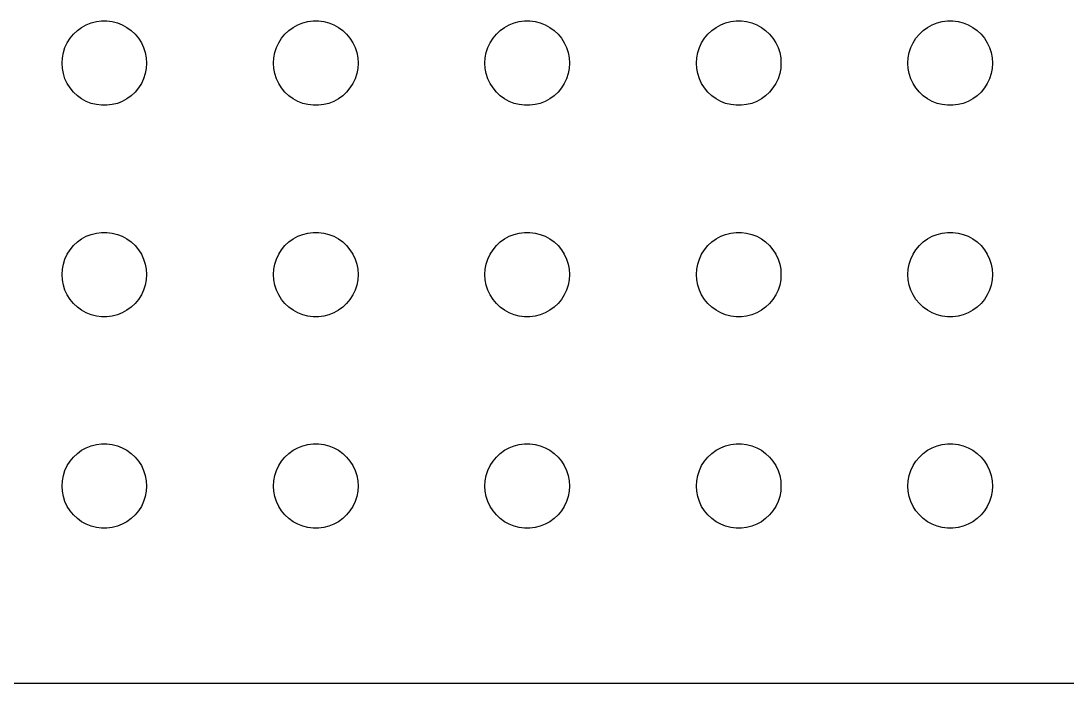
# Model space of a CAD drawing. Header units: metres. Extents: x -150 to 150, y -112 to 112.
# Drawn here: x -77.96 to -40.85, y -111.99 to -88.5 of the extents above; entities that cross this region are included whole.
import ezdxf

# ---------------------------------------------------------------- set-up
doc = ezdxf.new("R2010")
doc.units = ezdxf.units.M

msp = doc.modelspace()

# ---------------------------------------------------------------- linework, layer by layer
for p, q in [((-75.8037, -88.7335), (-75.6387, -88.6428)), ((-75.6387, -88.6428), (-75.4635, -88.5734)), ((-75.4635, -88.5734), (-75.2811, -88.5266)), ((-75.2811, -88.5266), (-75.0942, -88.503)), ((-75.0942, -88.503), (-74.9058, -88.503)), ((-74.9058, -88.503), (-74.7189, -88.5266)), ((-74.7189, -88.5266), (-74.5365, -88.5734)), ((-74.5365, -88.5734), (-74.3613, -88.6428)), ((-74.3613, -88.6428), (-74.1963, -88.7335)), ((-68.3037, -88.7335), (-68.1387, -88.6428)), ((-68.1387, -88.6428), (-67.9635, -88.5734)), ((-67.9635, -88.5734), (-67.7811, -88.5266)), ((-67.7811, -88.5266), (-67.5942, -88.503)), ((-67.5942, -88.503), (-67.4058, -88.503)), ((-67.4058, -88.503), (-67.2189, -88.5266)), ((-67.2189, -88.5266), (-67.0365, -88.5734)), ((-67.0365, -88.5734), (-66.8613, -88.6428)), ((-66.8613, -88.6428), (-66.6963, -88.7335)), ((-60.8037, -88.7335), (-60.6387, -88.6428)), ((-60.6387, -88.6428), (-60.4635, -88.5734)), ((-60.4635, -88.5734), (-60.2811, -88.5266)), ((-60.2811, -88.5266), (-60.0942, -88.503)), ((-60.0942, -88.503), (-59.9058, -88.503)), ((-59.9058, -88.503), (-59.7189, -88.5266)), ((-59.7189, -88.5266), (-59.5365, -88.5734)), ((-59.5365, -88.5734), (-59.3613, -88.6428)), ((-59.3613, -88.6428), (-59.1963, -88.7335)), ((-53.3037, -88.7335), (-53.1387, -88.6428)), ((-53.1387, -88.6428), (-52.9635, -88.5734)), ((-52.9635, -88.5734), (-52.7811, -88.5266)), ((-52.7811, -88.5266), (-52.5942, -88.503)), ((-52.5942, -88.503), (-52.4058, -88.503)), ((-52.4058, -88.503), (-52.2189, -88.5266)), ((-52.2189, -88.5266), (-52.0365, -88.5734)), ((-52.0365, -88.5734), (-51.8613, -88.6428)), ((-51.8613, -88.6428), (-51.6963, -88.7335)), ((-45.8037, -88.7335), (-45.6387, -88.6428)), ((-45.6387, -88.6428), (-45.4635, -88.5734)), ((-45.4635, -88.5734), (-45.2811, -88.5266)), ((-45.2811, -88.5266), (-45.0942, -88.503)), ((-45.0942, -88.503), (-44.9058, -88.503)), ((-44.9058, -88.503), (-44.7189, -88.5266)), ((-44.7189, -88.5266), (-44.5365, -88.5734)), ((-44.5365, -88.5734), (-44.3613, -88.6428)), ((-44.3613, -88.6428), (-44.1963, -88.7335)), ((-76.2135, -89.1183), (-76.0934, -88.9732)), ((-76.0934, -88.9732), (-75.9561, -88.8442)), ((-75.9561, -88.8442), (-75.8037, -88.7335)), ((-74.1963, -88.7335), (-74.0439, -88.8442)), ((-74.0439, -88.8442), (-73.9065, -88.9732)), ((-73.9065, -88.9732), (-73.7865, -89.1183)), ((-68.7135, -89.1183), (-68.5934, -88.9732)), ((-68.5934, -88.9732), (-68.4561, -88.8442)), ((-68.4561, -88.8442), (-68.3037, -88.7335)), ((-66.6963, -88.7335), (-66.5439, -88.8442)), ((-66.5439, -88.8442), (-66.4065, -88.9732)), ((-66.4065, -88.9732), (-66.2865, -89.1183)), ((-61.2135, -89.1183), (-61.0934, -88.9732)), ((-61.0934, -88.9732), (-60.9561, -88.8442)), ((-60.9561, -88.8442), (-60.8037, -88.7335)), ((-59.1963, -88.7335), (-59.0439, -88.8442)), ((-59.0439, -88.8442), (-58.9065, -88.9732)), ((-58.9065, -88.9732), (-58.7865, -89.1183)), ((-53.7135, -89.1183), (-53.5934, -88.9732)), ((-53.5934, -88.9732), (-53.4561, -88.8442)), ((-53.4561, -88.8442), (-53.3037, -88.7335)), ((-51.6963, -88.7335), (-51.5439, -88.8442)), ((-51.5439, -88.8442), (-51.4065, -88.9732)), ((-51.4065, -88.9732), (-51.2865, -89.1183)), ((-46.2135, -89.1183), (-46.0934, -88.9732)), ((-46.0934, -88.9732), (-45.9561, -88.8442)), ((-45.9561, -88.8442), (-45.8037, -88.7335)), ((-44.1963, -88.7335), (-44.0439, -88.8442)), ((-44.0439, -88.8442), (-43.9065, -88.9732)), ((-43.9065, -88.9732), (-43.7865, -89.1183)), ((-76.3947, -89.4478), (-76.3145, -89.2774)), ((-76.3145, -89.2774), (-76.2135, -89.1183)), ((-73.7865, -89.1183), (-73.6855, -89.2774)), ((-73.6855, -89.2774), (-73.6053, -89.4478)), ((-68.8947, -89.4478), (-68.8145, -89.2774)), ((-68.8145, -89.2774), (-68.7135, -89.1183)), ((-66.2865, -89.1183), (-66.1855, -89.2774)), ((-66.1855, -89.2774), (-66.1053, -89.4478)), ((-61.3947, -89.4478), (-61.3145, -89.2774)), ((-61.3145, -89.2774), (-61.2135, -89.1183)), ((-58.7865, -89.1183), (-58.6855, -89.2774)), ((-58.6855, -89.2774), (-58.6053, -89.4478)), ((-53.8947, -89.4478), (-53.8145, -89.2774)), ((-53.8145, -89.2774), (-53.7135, -89.1183)), ((-51.2865, -89.1183), (-51.1855, -89.2774)), ((-51.1855, -89.2774), (-51.1053, -89.4478)), ((-46.3947, -89.4478), (-46.3145, -89.2774)), ((-46.3145, -89.2774), (-46.2135, -89.1183)), ((-43.7865, -89.1183), (-43.6855, -89.2774)), ((-43.6855, -89.2774), (-43.6053, -89.4478)), ((-76.4882, -89.812), (-76.4529, -89.627)), ((-76.4529, -89.627), (-76.3947, -89.4478)), ((-73.6053, -89.4478), (-73.5471, -89.627)), ((-73.5471, -89.627), (-73.5118, -89.812)), ((-68.9882, -89.812), (-68.9529, -89.627)), ((-68.9529, -89.627), (-68.8947, -89.4478)), ((-66.1053, -89.4478), (-66.0471, -89.627)), ((-66.0471, -89.627), (-66.0118, -89.812)), ((-61.4882, -89.812), (-61.4529, -89.627)), ((-61.4529, -89.627), (-61.3947, -89.4478)), ((-58.6053, -89.4478), (-58.5471, -89.627)), ((-58.5471, -89.627), (-58.5118, -89.812)), ((-53.9882, -89.812), (-53.9529, -89.627)), ((-53.9529, -89.627), (-53.8947, -89.4478)), ((-51.1053, -89.4478), (-51.0471, -89.627)), ((-51.0471, -89.627), (-51.0118, -89.812)), ((-46.4882, -89.812), (-46.4529, -89.627)), ((-46.4529, -89.627), (-46.3947, -89.4478)), ((-43.6053, -89.4478), (-43.5471, -89.627)), ((-43.5471, -89.627), (-43.5118, -89.812)), ((-76.5, -90), (-76.4882, -89.812)), ((-76.4882, -90.188), (-76.5, -90)), ((-73.5118, -89.812), (-73.5, -90)), ((-73.5, -90), (-73.5118, -90.188)), ((-69, -90), (-68.9882, -89.812)), ((-68.9882, -90.188), (-69, -90)), ((-66.0118, -89.812), (-66, -90)), ((-66, -90), (-66.0118, -90.188)), ((-61.5, -90), (-61.4882, -89.812)), ((-61.4882, -90.188), (-61.5, -90)), ((-58.5118, -89.812), (-58.5, -90)), ((-58.5, -90), (-58.5118, -90.188)), ((-54, -90), (-53.9882, -89.812)), ((-53.9882, -90.188), (-54, -90)), ((-51.0118, -89.812), (-51, -90)), ((-51, -90), (-51.0118, -90.188)), ((-46.5, -90), (-46.4882, -89.812)), ((-46.4882, -90.188), (-46.5, -90)), ((-43.5118, -89.812), (-43.5, -90)), ((-43.5, -90), (-43.5118, -90.188)), ((-76.4529, -90.373), (-76.4882, -90.188)), ((-76.3947, -90.5522), (-76.4529, -90.373)), ((-73.5471, -90.373), (-73.6053, -90.5522)), ((-73.5118, -90.188), (-73.5471, -90.373)), ((-68.9529, -90.373), (-68.9882, -90.188)), ((-68.8947, -90.5522), (-68.9529, -90.373)), ((-66.0471, -90.373), (-66.1053, -90.5522)), ((-66.0118, -90.188), (-66.0471, -90.373)), ((-61.4529, -90.373), (-61.4882, -90.188)), ((-61.3947, -90.5522), (-61.4529, -90.373)), ((-58.5471, -90.373), (-58.6053, -90.5522)), ((-58.5118, -90.188), (-58.5471, -90.373)), ((-53.9529, -90.373), (-53.9882, -90.188)), ((-53.8947, -90.5522), (-53.9529, -90.373)), ((-51.0471, -90.373), (-51.1053, -90.5522)), ((-51.0118, -90.188), (-51.0471, -90.373)), ((-46.4529, -90.373), (-46.4882, -90.188)), ((-46.3947, -90.5522), (-46.4529, -90.373)), ((-43.5471, -90.373), (-43.6053, -90.5522)), ((-43.5118, -90.188), (-43.5471, -90.373)), ((-76.3145, -90.7226), (-76.3947, -90.5522)), ((-76.2135, -90.8817), (-76.3145, -90.7226)), ((-76.0934, -91.0268), (-76.2135, -90.8817)), ((-73.7865, -90.8817), (-73.9065, -91.0268)), ((-73.6855, -90.7226), (-73.7865, -90.8817)), ((-73.6053, -90.5522), (-73.6855, -90.7226)), ((-68.8145, -90.7226), (-68.8947, -90.5522)), ((-68.7135, -90.8817), (-68.8145, -90.7226)), ((-68.5934, -91.0268), (-68.7135, -90.8817)), ((-66.2865, -90.8817), (-66.4065, -91.0268)), ((-66.1855, -90.7226), (-66.2865, -90.8817)), ((-66.1053, -90.5522), (-66.1855, -90.7226)), ((-61.3145, -90.7226), (-61.3947, -90.5522)), ((-61.2135, -90.8817), (-61.3145, -90.7226)), ((-61.0934, -91.0268), (-61.2135, -90.8817)), ((-58.7865, -90.8817), (-58.9065, -91.0268)), ((-58.6855, -90.7226), (-58.7865, -90.8817)), ((-58.6053, -90.5522), (-58.6855, -90.7226)), ((-53.8145, -90.7226), (-53.8947, -90.5522)), ((-53.7135, -90.8817), (-53.8145, -90.7226)), ((-53.5934, -91.0268), (-53.7135, -90.8817)), ((-51.2865, -90.8817), (-51.4065, -91.0268)), ((-51.1855, -90.7226), (-51.2865, -90.8817)), ((-51.1053, -90.5522), (-51.1855, -90.7226)), ((-46.3145, -90.7226), (-46.3947, -90.5522)), ((-46.2135, -90.8817), (-46.3145, -90.7226)), ((-46.0934, -91.0268), (-46.2135, -90.8817)), ((-43.7865, -90.8817), (-43.9065, -91.0268)), ((-43.6855, -90.7226), (-43.7865, -90.8817)), ((-43.6053, -90.5522), (-43.6855, -90.7226)), ((-75.9561, -91.1558), (-76.0934, -91.0268)), ((-75.8037, -91.2665), (-75.9561, -91.1558)), ((-75.6387, -91.3572), (-75.8037, -91.2665)), ((-74.1963, -91.2665), (-74.3613, -91.3572)), ((-74.0439, -91.1558), (-74.1963, -91.2665)), ((-73.9065, -91.0268), (-74.0439, -91.1558)), ((-68.4561, -91.1558), (-68.5934, -91.0268)), ((-68.3037, -91.2665), (-68.4561, -91.1558)), ((-68.1387, -91.3572), (-68.3037, -91.2665)), ((-66.6963, -91.2665), (-66.8613, -91.3572)), ((-66.5439, -91.1558), (-66.6963, -91.2665)), ((-66.4065, -91.0268), (-66.5439, -91.1558)), ((-60.9561, -91.1558), (-61.0934, -91.0268)), ((-60.8037, -91.2665), (-60.9561, -91.1558)), ((-60.6387, -91.3572), (-60.8037, -91.2665)), ((-59.1963, -91.2665), (-59.3613, -91.3572)), ((-59.0439, -91.1558), (-59.1963, -91.2665)), ((-58.9065, -91.0268), (-59.0439, -91.1558)), ((-53.4561, -91.1558), (-53.5934, -91.0268)), ((-53.3037, -91.2665), (-53.4561, -91.1558)), ((-53.1387, -91.3572), (-53.3037, -91.2665)), ((-51.6963, -91.2665), (-51.8613, -91.3572)), ((-51.5439, -91.1558), (-51.6963, -91.2665)), ((-51.4065, -91.0268), (-51.5439, -91.1558)), ((-45.9561, -91.1558), (-46.0934, -91.0268)), ((-45.8037, -91.2665), (-45.9561, -91.1558)), ((-45.6387, -91.3572), (-45.8037, -91.2665)), ((-44.1963, -91.2665), (-44.3613, -91.3572)), ((-44.0439, -91.1558), (-44.1963, -91.2665)), ((-43.9065, -91.0268), (-44.0439, -91.1558)), ((-75.4635, -91.4266), (-75.6387, -91.3572)), ((-75.2811, -91.4734), (-75.4635, -91.4266)), ((-75.0942, -91.497), (-75.2811, -91.4734)), ((-74.9058, -91.497), (-75.0942, -91.497)), ((-74.7189, -91.4734), (-74.9058, -91.497)), ((-74.5365, -91.4266), (-74.7189, -91.4734)), ((-74.3613, -91.3572), (-74.5365, -91.4266)), ((-67.9635, -91.4266), (-68.1387, -91.3572)), ((-67.7811, -91.4734), (-67.9635, -91.4266)), ((-67.5942, -91.497), (-67.7811, -91.4734)), ((-67.4058, -91.497), (-67.5942, -91.497)), ((-67.2189, -91.4734), (-67.4058, -91.497)), ((-67.0365, -91.4266), (-67.2189, -91.4734)), ((-66.8613, -91.3572), (-67.0365, -91.4266)), ((-60.4635, -91.4266), (-60.6387, -91.3572)), ((-60.2811, -91.4734), (-60.4635, -91.4266)), ((-60.0942, -91.497), (-60.2811, -91.4734)), ((-59.9058, -91.497), (-60.0942, -91.497)), ((-59.7189, -91.4734), (-59.9058, -91.497)), ((-59.5365, -91.4266), (-59.7189, -91.4734)), ((-59.3613, -91.3572), (-59.5365, -91.4266)), ((-52.9635, -91.4266), (-53.1387, -91.3572)), ((-52.7811, -91.4734), (-52.9635, -91.4266)), ((-52.5942, -91.497), (-52.7811, -91.4734)), ((-52.4058, -91.497), (-52.5942, -91.497)), ((-52.2189, -91.4734), (-52.4058, -91.497)), ((-52.0365, -91.4266), (-52.2189, -91.4734)), ((-51.8613, -91.3572), (-52.0365, -91.4266)), ((-45.4635, -91.4266), (-45.6387, -91.3572)), ((-45.2811, -91.4734), (-45.4635, -91.4266)), ((-45.0942, -91.497), (-45.2811, -91.4734)), ((-44.9058, -91.497), (-45.0942, -91.497)), ((-44.7189, -91.4734), (-44.9058, -91.497)), ((-44.5365, -91.4266), (-44.7189, -91.4734)), ((-44.3613, -91.3572), (-44.5365, -91.4266)), ((-75.6387, -96.1428), (-75.4635, -96.0734)), ((-75.4635, -96.0734), (-75.2811, -96.0266)), ((-75.2811, -96.0266), (-75.0942, -96.003)), ((-75.0942, -96.003), (-74.9058, -96.003)), ((-74.9058, -96.003), (-74.7189, -96.0266)), ((-74.7189, -96.0266), (-74.5365, -96.0734)), ((-74.5365, -96.0734), (-74.3613, -96.1428)), ((-68.1387, -96.1428), (-67.9635, -96.0734)), ((-67.9635, -96.0734), (-67.7811, -96.0266)), ((-67.7811, -96.0266), (-67.5942, -96.003)), ((-67.5942, -96.003), (-67.4058, -96.003)), ((-67.4058, -96.003), (-67.2189, -96.0266)), ((-67.2189, -96.0266), (-67.0365, -96.0734)), ((-67.0365, -96.0734), (-66.8613, -96.1428)), ((-60.6387, -96.1428), (-60.4635, -96.0734)), ((-60.4635, -96.0734), (-60.2811, -96.0266)), ((-60.2811, -96.0266), (-60.0942, -96.003)), ((-60.0942, -96.003), (-59.9058, -96.003)), ((-59.9058, -96.003), (-59.7189, -96.0266)), ((-59.7189, -96.0266), (-59.5365, -96.0734)), ((-59.5365, -96.0734), (-59.3613, -96.1428)), ((-53.1387, -96.1428), (-52.9635, -96.0734)), ((-52.9635, -96.0734), (-52.7811, -96.0266)), ((-52.7811, -96.0266), (-52.5942, -96.003)), ((-52.5942, -96.003), (-52.4058, -96.003)), ((-52.4058, -96.003), (-52.2189, -96.0266)), ((-52.2189, -96.0266), (-52.0365, -96.0734)), ((-52.0365, -96.0734), (-51.8613, -96.1428)), ((-45.6387, -96.1428), (-45.4635, -96.0734)), ((-45.4635, -96.0734), (-45.2811, -96.0266)), ((-45.2811, -96.0266), (-45.0942, -96.003)), ((-45.0942, -96.003), (-44.9058, -96.003)), ((-44.9058, -96.003), (-44.7189, -96.0266)), ((-44.7189, -96.0266), (-44.5365, -96.0734)), ((-44.5365, -96.0734), (-44.3613, -96.1428)), ((-76.0934, -96.4732), (-75.9561, -96.3442)), ((-75.9561, -96.3442), (-75.8037, -96.2335)), ((-75.8037, -96.2335), (-75.6387, -96.1428)), ((-74.3613, -96.1428), (-74.1963, -96.2335)), ((-74.1963, -96.2335), (-74.0439, -96.3442)), ((-74.0439, -96.3442), (-73.9065, -96.4732)), ((-68.5934, -96.4732), (-68.4561, -96.3442)), ((-68.4561, -96.3442), (-68.3037, -96.2335)), ((-68.3037, -96.2335), (-68.1387, -96.1428)), ((-66.8613, -96.1428), (-66.6963, -96.2335)), ((-66.6963, -96.2335), (-66.5439, -96.3442)), ((-66.5439, -96.3442), (-66.4065, -96.4732)), ((-61.0934, -96.4732), (-60.9561, -96.3442)), ((-60.9561, -96.3442), (-60.8037, -96.2335)), ((-60.8037, -96.2335), (-60.6387, -96.1428)), ((-59.3613, -96.1428), (-59.1963, -96.2335)), ((-59.1963, -96.2335), (-59.0439, -96.3442)), ((-59.0439, -96.3442), (-58.9065, -96.4732)), ((-53.5934, -96.4732), (-53.4561, -96.3442)), ((-53.4561, -96.3442), (-53.3037, -96.2335)), ((-53.3037, -96.2335), (-53.1387, -96.1428)), ((-51.8613, -96.1428), (-51.6963, -96.2335)), ((-51.6963, -96.2335), (-51.5439, -96.3442)), ((-51.5439, -96.3442), (-51.4065, -96.4732)), ((-46.0934, -96.4732), (-45.9561, -96.3442)), ((-45.9561, -96.3442), (-45.8037, -96.2335)), ((-45.8037, -96.2335), (-45.6387, -96.1428)), ((-44.3613, -96.1428), (-44.1963, -96.2335)), ((-44.1963, -96.2335), (-44.0439, -96.3442)), ((-44.0439, -96.3442), (-43.9065, -96.4732)), ((-76.3947, -96.9478), (-76.3145, -96.7774)), ((-76.3145, -96.7774), (-76.2135, -96.6183)), ((-76.2135, -96.6183), (-76.0934, -96.4732)), ((-73.9065, -96.4732), (-73.7865, -96.6183)), ((-73.7865, -96.6183), (-73.6855, -96.7774)), ((-73.6855, -96.7774), (-73.6053, -96.9478)), ((-68.8947, -96.9478), (-68.8145, -96.7774)), ((-68.8145, -96.7774), (-68.7135, -96.6183)), ((-68.7135, -96.6183), (-68.5934, -96.4732)), ((-66.4065, -96.4732), (-66.2865, -96.6183)), ((-66.2865, -96.6183), (-66.1855, -96.7774)), ((-66.1855, -96.7774), (-66.1053, -96.9478)), ((-61.3947, -96.9478), (-61.3145, -96.7774)), ((-61.3145, -96.7774), (-61.2135, -96.6183)), ((-61.2135, -96.6183), (-61.0934, -96.4732)), ((-58.9065, -96.4732), (-58.7865, -96.6183)), ((-58.7865, -96.6183), (-58.6855, -96.7774)), ((-58.6855, -96.7774), (-58.6053, -96.9478)), ((-53.8947, -96.9478), (-53.8145, -96.7774)), ((-53.8145, -96.7774), (-53.7135, -96.6183)), ((-53.7135, -96.6183), (-53.5934, -96.4732)), ((-51.4065, -96.4732), (-51.2865, -96.6183)), ((-51.2865, -96.6183), (-51.1855, -96.7774)), ((-51.1855, -96.7774), (-51.1053, -96.9478)), ((-46.3947, -96.9478), (-46.3145, -96.7774)), ((-46.3145, -96.7774), (-46.2135, -96.6183)), ((-46.2135, -96.6183), (-46.0934, -96.4732)), ((-43.9065, -96.4732), (-43.7865, -96.6183)), ((-43.7865, -96.6183), (-43.6855, -96.7774)), ((-43.6855, -96.7774), (-43.6053, -96.9478)), ((-76.4882, -97.312), (-76.4529, -97.127)), ((-76.4529, -97.127), (-76.3947, -96.9478)), ((-73.6053, -96.9478), (-73.5471, -97.127)), ((-73.5471, -97.127), (-73.5118, -97.312)), ((-68.9882, -97.312), (-68.9529, -97.127)), ((-68.9529, -97.127), (-68.8947, -96.9478)), ((-66.1053, -96.9478), (-66.0471, -97.127)), ((-66.0471, -97.127), (-66.0118, -97.312)), ((-61.4882, -97.312), (-61.4529, -97.127)), ((-61.4529, -97.127), (-61.3947, -96.9478)), ((-58.6053, -96.9478), (-58.5471, -97.127)), ((-58.5471, -97.127), (-58.5118, -97.312)), ((-53.9882, -97.312), (-53.9529, -97.127)), ((-53.9529, -97.127), (-53.8947, -96.9478)), ((-51.1053, -96.9478), (-51.0471, -97.127)), ((-51.0471, -97.127), (-51.0118, -97.312)), ((-46.4882, -97.312), (-46.4529, -97.127)), ((-46.4529, -97.127), (-46.3947, -96.9478)), ((-43.6053, -96.9478), (-43.5471, -97.127)), ((-43.5471, -97.127), (-43.5118, -97.312)), ((-76.5, -97.5), (-76.4882, -97.312)), ((-76.4882, -97.688), (-76.5, -97.5)), ((-73.5118, -97.312), (-73.5, -97.5)), ((-73.5, -97.5), (-73.5118, -97.688)), ((-69, -97.5), (-68.9882, -97.312)), ((-68.9882, -97.688), (-69, -97.5)), ((-66.0118, -97.312), (-66, -97.5)), ((-66, -97.5), (-66.0118, -97.688)), ((-61.5, -97.5), (-61.4882, -97.312)), ((-61.4882, -97.688), (-61.5, -97.5)), ((-58.5118, -97.312), (-58.5, -97.5)), ((-58.5, -97.5), (-58.5118, -97.688)), ((-54, -97.5), (-53.9882, -97.312)), ((-53.9882, -97.688), (-54, -97.5)), ((-51.0118, -97.312), (-51, -97.5)), ((-51, -97.5), (-51.0118, -97.688)), ((-46.5, -97.5), (-46.4882, -97.312)), ((-46.4882, -97.688), (-46.5, -97.5)), ((-43.5118, -97.312), (-43.5, -97.5)), ((-43.5, -97.5), (-43.5118, -97.688)), ((-76.4529, -97.873), (-76.4882, -97.688)), ((-76.3947, -98.0522), (-76.4529, -97.873)), ((-73.5471, -97.873), (-73.6053, -98.0522)), ((-73.5118, -97.688), (-73.5471, -97.873)), ((-68.9529, -97.873), (-68.9882, -97.688)), ((-68.8947, -98.0522), (-68.9529, -97.873)), ((-66.0471, -97.873), (-66.1053, -98.0522)), ((-66.0118, -97.688), (-66.0471, -97.873)), ((-61.4529, -97.873), (-61.4882, -97.688)), ((-61.3947, -98.0522), (-61.4529, -97.873)), ((-58.5471, -97.873), (-58.6053, -98.0522)), ((-58.5118, -97.688), (-58.5471, -97.873)), ((-53.9529, -97.873), (-53.9882, -97.688)), ((-53.8947, -98.0522), (-53.9529, -97.873)), ((-51.0471, -97.873), (-51.1053, -98.0522)), ((-51.0118, -97.688), (-51.0471, -97.873)), ((-46.4529, -97.873), (-46.4882, -97.688)), ((-46.3947, -98.0522), (-46.4529, -97.873)), ((-43.5471, -97.873), (-43.6053, -98.0522)), ((-43.5118, -97.688), (-43.5471, -97.873)), ((-76.3145, -98.2226), (-76.3947, -98.0522)), ((-76.2135, -98.3817), (-76.3145, -98.2226)), ((-73.6855, -98.2226), (-73.7865, -98.3817)), ((-73.6053, -98.0522), (-73.6855, -98.2226)), ((-68.8145, -98.2226), (-68.8947, -98.0522)), ((-68.7135, -98.3817), (-68.8145, -98.2226)), ((-66.1855, -98.2226), (-66.2865, -98.3817)), ((-66.1053, -98.0522), (-66.1855, -98.2226)), ((-61.3145, -98.2226), (-61.3947, -98.0522)), ((-61.2135, -98.3817), (-61.3145, -98.2226)), ((-58.6855, -98.2226), (-58.7865, -98.3817)), ((-58.6053, -98.0522), (-58.6855, -98.2226)), ((-53.8145, -98.2226), (-53.8947, -98.0522)), ((-53.7135, -98.3817), (-53.8145, -98.2226)), ((-51.1855, -98.2226), (-51.2865, -98.3817)), ((-51.1053, -98.0522), (-51.1855, -98.2226)), ((-46.3145, -98.2226), (-46.3947, -98.0522)), ((-46.2135, -98.3817), (-46.3145, -98.2226)), ((-43.6855, -98.2226), (-43.7865, -98.3817)), ((-43.6053, -98.0522), (-43.6855, -98.2226)), ((-76.0934, -98.5268), (-76.2135, -98.3817)), ((-75.9561, -98.6558), (-76.0934, -98.5268)), ((-75.8037, -98.7665), (-75.9561, -98.6558)), ((-74.0439, -98.6558), (-74.1963, -98.7665)), ((-73.9065, -98.5268), (-74.0439, -98.6558)), ((-73.7865, -98.3817), (-73.9065, -98.5268)), ((-68.5934, -98.5268), (-68.7135, -98.3817)), ((-68.4561, -98.6558), (-68.5934, -98.5268)), ((-68.3037, -98.7665), (-68.4561, -98.6558)), ((-66.5439, -98.6558), (-66.6963, -98.7665)), ((-66.4065, -98.5268), (-66.5439, -98.6558)), ((-66.2865, -98.3817), (-66.4065, -98.5268)), ((-61.0934, -98.5268), (-61.2135, -98.3817)), ((-60.9561, -98.6558), (-61.0934, -98.5268)), ((-60.8037, -98.7665), (-60.9561, -98.6558)), ((-59.0439, -98.6558), (-59.1963, -98.7665)), ((-58.9065, -98.5268), (-59.0439, -98.6558)), ((-58.7865, -98.3817), (-58.9065, -98.5268)), ((-53.5934, -98.5268), (-53.7135, -98.3817)), ((-53.4561, -98.6558), (-53.5934, -98.5268)), ((-53.3037, -98.7665), (-53.4561, -98.6558)), ((-51.5439, -98.6558), (-51.6963, -98.7665)), ((-51.4065, -98.5268), (-51.5439, -98.6558)), ((-51.2865, -98.3817), (-51.4065, -98.5268)), ((-46.0934, -98.5268), (-46.2135, -98.3817)), ((-45.9561, -98.6558), (-46.0934, -98.5268)), ((-45.8037, -98.7665), (-45.9561, -98.6558)), ((-44.0439, -98.6558), (-44.1963, -98.7665)), ((-43.9065, -98.5268), (-44.0439, -98.6558)), ((-43.7865, -98.3817), (-43.9065, -98.5268)), ((-75.6387, -98.8572), (-75.8037, -98.7665)), ((-75.4635, -98.9266), (-75.6387, -98.8572)), ((-75.2811, -98.9734), (-75.4635, -98.9266)), ((-75.0942, -98.997), (-75.2811, -98.9734)), ((-74.9058, -98.997), (-75.0942, -98.997)), ((-74.7189, -98.9734), (-74.9058, -98.997)), ((-74.5365, -98.9266), (-74.7189, -98.9734)), ((-74.3613, -98.8572), (-74.5365, -98.9266)), ((-74.1963, -98.7665), (-74.3613, -98.8572)), ((-68.1387, -98.8572), (-68.3037, -98.7665)), ((-67.9635, -98.9266), (-68.1387, -98.8572)), ((-67.7811, -98.9734), (-67.9635, -98.9266)), ((-67.5942, -98.997), (-67.7811, -98.9734)), ((-67.4058, -98.997), (-67.5942, -98.997)), ((-67.2189, -98.9734), (-67.4058, -98.997)), ((-67.0365, -98.9266), (-67.2189, -98.9734)), ((-66.8613, -98.8572), (-67.0365, -98.9266)), ((-66.6963, -98.7665), (-66.8613, -98.8572)), ((-60.6387, -98.8572), (-60.8037, -98.7665)), ((-60.4635, -98.9266), (-60.6387, -98.8572)), ((-60.2811, -98.9734), (-60.4635, -98.9266)), ((-60.0942, -98.997), (-60.2811, -98.9734)), ((-59.9058, -98.997), (-60.0942, -98.997)), ((-59.7189, -98.9734), (-59.9058, -98.997)), ((-59.5365, -98.9266), (-59.7189, -98.9734)), ((-59.3613, -98.8572), (-59.5365, -98.9266)), ((-59.1963, -98.7665), (-59.3613, -98.8572)), ((-53.1387, -98.8572), (-53.3037, -98.7665)), ((-52.9635, -98.9266), (-53.1387, -98.8572)), ((-52.7811, -98.9734), (-52.9635, -98.9266)), ((-52.5942, -98.997), (-52.7811, -98.9734)), ((-52.4058, -98.997), (-52.5942, -98.997)), ((-52.2189, -98.9734), (-52.4058, -98.997)), ((-52.0365, -98.9266), (-52.2189, -98.9734)), ((-51.8613, -98.8572), (-52.0365, -98.9266)), ((-51.6963, -98.7665), (-51.8613, -98.8572)), ((-45.6387, -98.8572), (-45.8037, -98.7665)), ((-45.4635, -98.9266), (-45.6387, -98.8572)), ((-45.2811, -98.9734), (-45.4635, -98.9266)), ((-45.0942, -98.997), (-45.2811, -98.9734)), ((-44.9058, -98.997), (-45.0942, -98.997)), ((-44.7189, -98.9734), (-44.9058, -98.997)), ((-44.5365, -98.9266), (-44.7189, -98.9734)), ((-44.3613, -98.8572), (-44.5365, -98.9266)), ((-44.1963, -98.7665), (-44.3613, -98.8572)), ((-75.2811, -103.527), (-75.0942, -103.503)), ((-75.0942, -103.503), (-74.9058, -103.503)), ((-74.9058, -103.503), (-74.7189, -103.527)), ((-67.7811, -103.527), (-67.5942, -103.503)), ((-67.5942, -103.503), (-67.4058, -103.503)), ((-67.4058, -103.503), (-67.2189, -103.527)), ((-60.2811, -103.527), (-60.0942, -103.503)), ((-60.0942, -103.503), (-59.9058, -103.503)), ((-59.9058, -103.503), (-59.7189, -103.527)), ((-52.7811, -103.527), (-52.5942, -103.503)), ((-52.5942, -103.503), (-52.4058, -103.503)), ((-52.4058, -103.503), (-52.2189, -103.527)), ((-45.2811, -103.527), (-45.0942, -103.503)), ((-45.0942, -103.503), (-44.9058, -103.503)), ((-44.9058, -103.503), (-44.7189, -103.527)), ((-76.0934, -103.973), (-75.9561, -103.844)), ((-75.9561, -103.844), (-75.8037, -103.734)), ((-75.8037, -103.734), (-75.6387, -103.643)), ((-75.6387, -103.643), (-75.4635, -103.573)), ((-75.4635, -103.573), (-75.2811, -103.527)), ((-74.7189, -103.527), (-74.5365, -103.573)), ((-74.5365, -103.573), (-74.3613, -103.643)), ((-74.3613, -103.643), (-74.1963, -103.734)), ((-74.1963, -103.734), (-74.0439, -103.844)), ((-74.0439, -103.844), (-73.9065, -103.973)), ((-68.5934, -103.973), (-68.4561, -103.844)), ((-68.4561, -103.844), (-68.3037, -103.734)), ((-68.3037, -103.734), (-68.1387, -103.643)), ((-68.1387, -103.643), (-67.9635, -103.573)), ((-67.9635, -103.573), (-67.7811, -103.527)), ((-67.2189, -103.527), (-67.0365, -103.573)), ((-67.0365, -103.573), (-66.8613, -103.643)), ((-66.8613, -103.643), (-66.6963, -103.734)), ((-66.6963, -103.734), (-66.5439, -103.844)), ((-66.5439, -103.844), (-66.4065, -103.973)), ((-61.0934, -103.973), (-60.9561, -103.844)), ((-60.9561, -103.844), (-60.8037, -103.734)), ((-60.8037, -103.734), (-60.6387, -103.643)), ((-60.6387, -103.643), (-60.4635, -103.573)), ((-60.4635, -103.573), (-60.2811, -103.527)), ((-59.7189, -103.527), (-59.5365, -103.573)), ((-59.5365, -103.573), (-59.3613, -103.643)), ((-59.3613, -103.643), (-59.1963, -103.734)), ((-59.1963, -103.734), (-59.0439, -103.844)), ((-59.0439, -103.844), (-58.9065, -103.973)), ((-53.5934, -103.973), (-53.4561, -103.844)), ((-53.4561, -103.844), (-53.3037, -103.734)), ((-53.3037, -103.734), (-53.1387, -103.643)), ((-53.1387, -103.643), (-52.9635, -103.573)), ((-52.9635, -103.573), (-52.7811, -103.527)), ((-52.2189, -103.527), (-52.0365, -103.573)), ((-52.0365, -103.573), (-51.8613, -103.643)), ((-51.8613, -103.643), (-51.6963, -103.734)), ((-51.6963, -103.734), (-51.5439, -103.844)), ((-51.5439, -103.844), (-51.4065, -103.973)), ((-46.0934, -103.973), (-45.9561, -103.844)), ((-45.9561, -103.844), (-45.8037, -103.734)), ((-45.8037, -103.734), (-45.6387, -103.643)), ((-45.6387, -103.643), (-45.4635, -103.573)), ((-45.4635, -103.573), (-45.2811, -103.527)), ((-44.7189, -103.527), (-44.5365, -103.573)), ((-44.5365, -103.573), (-44.3613, -103.643)), ((-44.3613, -103.643), (-44.1963, -103.734)), ((-44.1963, -103.734), (-44.0439, -103.844)), ((-44.0439, -103.844), (-43.9065, -103.973)), ((-76.3145, -104.277), (-76.2135, -104.118)), ((-76.2135, -104.118), (-76.0934, -103.973)), ((-73.9065, -103.973), (-73.7865, -104.118)), ((-73.7865, -104.118), (-73.6855, -104.277)), ((-68.8145, -104.277), (-68.7135, -104.118)), ((-68.7135, -104.118), (-68.5934, -103.973)), ((-66.4065, -103.973), (-66.2865, -104.118)), ((-66.2865, -104.118), (-66.1855, -104.277)), ((-61.3145, -104.277), (-61.2135, -104.118)), ((-61.2135, -104.118), (-61.0934, -103.973)), ((-58.9065, -103.973), (-58.7865, -104.118)), ((-58.7865, -104.118), (-58.6855, -104.277)), ((-53.8145, -104.277), (-53.7135, -104.118)), ((-53.7135, -104.118), (-53.5934, -103.973)), ((-51.4065, -103.973), (-51.2865, -104.118)), ((-51.2865, -104.118), (-51.1855, -104.277)), ((-46.3145, -104.277), (-46.2135, -104.118)), ((-46.2135, -104.118), (-46.0934, -103.973)), ((-43.9065, -103.973), (-43.7865, -104.118)), ((-43.7865, -104.118), (-43.6855, -104.277)), ((-76.4882, -104.812), (-76.4529, -104.627)), ((-76.4529, -104.627), (-76.3947, -104.448)), ((-76.3947, -104.448), (-76.3145, -104.277)), ((-73.6855, -104.277), (-73.6053, -104.448)), ((-73.6053, -104.448), (-73.5471, -104.627)), ((-73.5471, -104.627), (-73.5118, -104.812)), ((-68.9882, -104.812), (-68.9529, -104.627)), ((-68.9529, -104.627), (-68.8947, -104.448)), ((-68.8947, -104.448), (-68.8145, -104.277)), ((-66.1855, -104.277), (-66.1053, -104.448)), ((-66.1053, -104.448), (-66.0471, -104.627)), ((-66.0471, -104.627), (-66.0118, -104.812)), ((-61.4882, -104.812), (-61.4529, -104.627)), ((-61.4529, -104.627), (-61.3947, -104.448)), ((-61.3947, -104.448), (-61.3145, -104.277)), ((-58.6855, -104.277), (-58.6053, -104.448)), ((-58.6053, -104.448), (-58.5471, -104.627)), ((-58.5471, -104.627), (-58.5118, -104.812)), ((-53.9882, -104.812), (-53.9529, -104.627)), ((-53.9529, -104.627), (-53.8947, -104.448)), ((-53.8947, -104.448), (-53.8145, -104.277)), ((-51.1855, -104.277), (-51.1053, -104.448)), ((-51.1053, -104.448), (-51.0471, -104.627)), ((-51.0471, -104.627), (-51.0118, -104.812)), ((-46.4882, -104.812), (-46.4529, -104.627)), ((-46.4529, -104.627), (-46.3947, -104.448)), ((-46.3947, -104.448), (-46.3145, -104.277)), ((-43.6855, -104.277), (-43.6053, -104.448)), ((-43.6053, -104.448), (-43.5471, -104.627)), ((-43.5471, -104.627), (-43.5118, -104.812)), ((-76.5, -105), (-76.4882, -104.812)), ((-76.4882, -105.188), (-76.5, -105)), ((-73.5118, -104.812), (-73.5, -105)), ((-73.5, -105), (-73.5118, -105.188)), ((-69, -105), (-68.9882, -104.812)), ((-68.9882, -105.188), (-69, -105)), ((-66.0118, -104.812), (-66, -105)), ((-66, -105), (-66.0118, -105.188)), ((-61.5, -105), (-61.4882, -104.812)), ((-61.4882, -105.188), (-61.5, -105)), ((-58.5118, -104.812), (-58.5, -105)), ((-58.5, -105), (-58.5118, -105.188)), ((-54, -105), (-53.9882, -104.812)), ((-53.9882, -105.188), (-54, -105)), ((-51.0118, -104.812), (-51, -105)), ((-51, -105), (-51.0118, -105.188)), ((-46.5, -105), (-46.4882, -104.812)), ((-46.4882, -105.188), (-46.5, -105)), ((-43.5118, -104.812), (-43.5, -105)), ((-43.5, -105), (-43.5118, -105.188)), ((-76.4529, -105.373), (-76.4882, -105.188)), ((-76.3947, -105.552), (-76.4529, -105.373)), ((-73.5471, -105.373), (-73.6053, -105.552)), ((-73.5118, -105.188), (-73.5471, -105.373)), ((-68.9529, -105.373), (-68.9882, -105.188)), ((-68.8947, -105.552), (-68.9529, -105.373)), ((-66.0471, -105.373), (-66.1053, -105.552)), ((-66.0118, -105.188), (-66.0471, -105.373)), ((-61.4529, -105.373), (-61.4882, -105.188)), ((-61.3947, -105.552), (-61.4529, -105.373)), ((-58.5471, -105.373), (-58.6053, -105.552)), ((-58.5118, -105.188), (-58.5471, -105.373)), ((-53.9529, -105.373), (-53.9882, -105.188)), ((-53.8947, -105.552), (-53.9529, -105.373)), ((-51.0471, -105.373), (-51.1053, -105.552)), ((-51.0118, -105.188), (-51.0471, -105.373)), ((-46.4529, -105.373), (-46.4882, -105.188)), ((-46.3947, -105.552), (-46.4529, -105.373)), ((-43.5471, -105.373), (-43.6053, -105.552)), ((-43.5118, -105.188), (-43.5471, -105.373)), ((-76.3145, -105.723), (-76.3947, -105.552)), ((-76.2135, -105.882), (-76.3145, -105.723)), ((-73.6855, -105.723), (-73.7865, -105.882)), ((-73.6053, -105.552), (-73.6855, -105.723)), ((-68.8145, -105.723), (-68.8947, -105.552)), ((-68.7135, -105.882), (-68.8145, -105.723)), ((-66.1855, -105.723), (-66.2865, -105.882)), ((-66.1053, -105.552), (-66.1855, -105.723)), ((-61.3145, -105.723), (-61.3947, -105.552)), ((-61.2135, -105.882), (-61.3145, -105.723)), ((-58.6855, -105.723), (-58.7865, -105.882)), ((-58.6053, -105.552), (-58.6855, -105.723)), ((-53.8145, -105.723), (-53.8947, -105.552)), ((-53.7135, -105.882), (-53.8145, -105.723)), ((-51.1855, -105.723), (-51.2865, -105.882)), ((-51.1053, -105.552), (-51.1855, -105.723)), ((-46.3145, -105.723), (-46.3947, -105.552)), ((-46.2135, -105.882), (-46.3145, -105.723)), ((-43.6855, -105.723), (-43.7865, -105.882)), ((-43.6053, -105.552), (-43.6855, -105.723)), ((-76.0934, -106.027), (-76.2135, -105.882)), ((-75.9561, -106.156), (-76.0934, -106.027)), ((-73.9065, -106.027), (-74.0439, -106.156)), ((-73.7865, -105.882), (-73.9065, -106.027)), ((-68.5934, -106.027), (-68.7135, -105.882)), ((-68.4561, -106.156), (-68.5934, -106.027)), ((-66.4065, -106.027), (-66.5439, -106.156)), ((-66.2865, -105.882), (-66.4065, -106.027)), ((-61.0934, -106.027), (-61.2135, -105.882)), ((-60.9561, -106.156), (-61.0934, -106.027)), ((-58.9065, -106.027), (-59.0439, -106.156)), ((-58.7865, -105.882), (-58.9065, -106.027)), ((-53.5934, -106.027), (-53.7135, -105.882)), ((-53.4561, -106.156), (-53.5934, -106.027)), ((-51.4065, -106.027), (-51.5439, -106.156)), ((-51.2865, -105.882), (-51.4065, -106.027)), ((-46.0934, -106.027), (-46.2135, -105.882)), ((-45.9561, -106.156), (-46.0934, -106.027)), ((-43.9065, -106.027), (-44.0439, -106.156)), ((-43.7865, -105.882), (-43.9065, -106.027)), ((-75.8037, -106.266), (-75.9561, -106.156)), ((-75.6387, -106.357), (-75.8037, -106.266)), ((-75.4635, -106.427), (-75.6387, -106.357)), ((-75.2811, -106.473), (-75.4635, -106.427)), ((-75.0942, -106.497), (-75.2811, -106.473)), ((-74.7189, -106.473), (-74.9058, -106.497)), ((-74.5365, -106.427), (-74.7189, -106.473)), ((-74.3613, -106.357), (-74.5365, -106.427)), ((-74.1963, -106.266), (-74.3613, -106.357)), ((-74.0439, -106.156), (-74.1963, -106.266)), ((-68.3037, -106.266), (-68.4561, -106.156)), ((-68.1387, -106.357), (-68.3037, -106.266)), ((-67.9635, -106.427), (-68.1387, -106.357)), ((-67.7811, -106.473), (-67.9635, -106.427)), ((-67.5942, -106.497), (-67.7811, -106.473)), ((-67.2189, -106.473), (-67.4058, -106.497)), ((-67.0365, -106.427), (-67.2189, -106.473)), ((-66.8613, -106.357), (-67.0365, -106.427)), ((-66.6963, -106.266), (-66.8613, -106.357)), ((-66.5439, -106.156), (-66.6963, -106.266)), ((-60.8037, -106.266), (-60.9561, -106.156)), ((-60.6387, -106.357), (-60.8037, -106.266)), ((-60.4635, -106.427), (-60.6387, -106.357)), ((-60.2811, -106.473), (-60.4635, -106.427)), ((-60.0942, -106.497), (-60.2811, -106.473)), ((-59.7189, -106.473), (-59.9058, -106.497)), ((-59.5365, -106.427), (-59.7189, -106.473)), ((-59.3613, -106.357), (-59.5365, -106.427)), ((-59.1963, -106.266), (-59.3613, -106.357)), ((-59.0439, -106.156), (-59.1963, -106.266)), ((-53.3037, -106.266), (-53.4561, -106.156)), ((-53.1387, -106.357), (-53.3037, -106.266)), ((-52.9635, -106.427), (-53.1387, -106.357)), ((-52.7811, -106.473), (-52.9635, -106.427)), ((-52.5942, -106.497), (-52.7811, -106.473)), ((-52.2189, -106.473), (-52.4058, -106.497)), ((-52.0365, -106.427), (-52.2189, -106.473)), ((-51.8613, -106.357), (-52.0365, -106.427)), ((-51.6963, -106.266), (-51.8613, -106.357)), ((-51.5439, -106.156), (-51.6963, -106.266)), ((-45.8037, -106.266), (-45.9561, -106.156)), ((-45.6387, -106.357), (-45.8037, -106.266)), ((-45.4635, -106.427), (-45.6387, -106.357)), ((-45.2811, -106.473), (-45.4635, -106.427)), ((-45.0942, -106.497), (-45.2811, -106.473)), ((-44.7189, -106.473), (-44.9058, -106.497)), ((-44.5365, -106.427), (-44.7189, -106.473)), ((-44.3613, -106.357), (-44.5365, -106.427)), ((-44.1963, -106.266), (-44.3613, -106.357)), ((-44.0439, -106.156), (-44.1963, -106.266)), ((-74.9058, -106.497), (-75.0942, -106.497)), ((-67.4058, -106.497), (-67.5942, -106.497)), ((-59.9058, -106.497), (-60.0942, -106.497)), ((-52.4058, -106.497), (-52.5942, -106.497)), ((-44.9058, -106.497), (-45.0942, -106.497)), ((-144.814, -111.99), (144.814, -111.99))]:
    msp.add_line(p, q)

doc.saveas('drawing.dxf')
